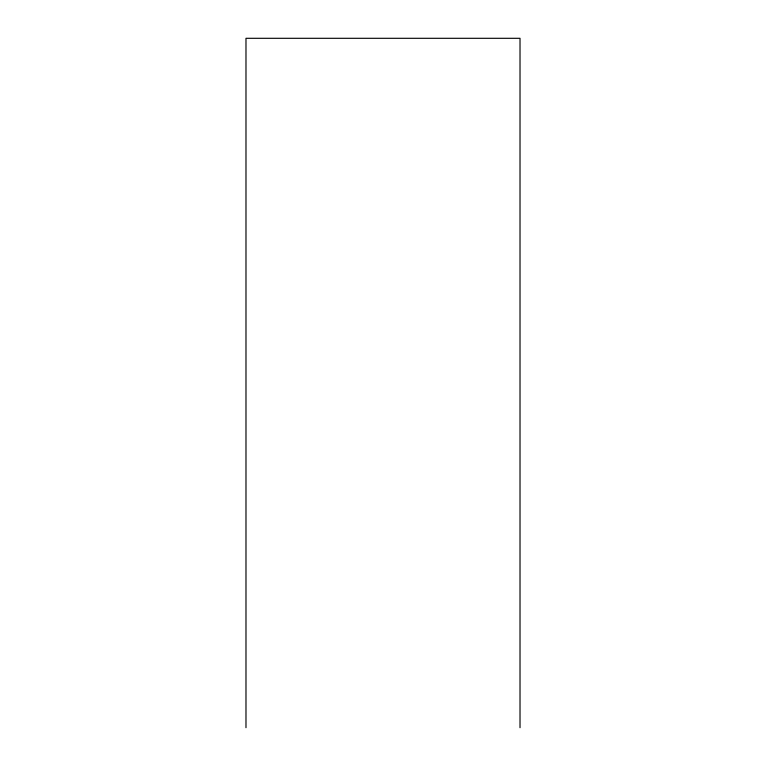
<?xml version="1.0" encoding="UTF-8"?>
<svg xmlns="http://www.w3.org/2000/svg" width="766" height="766" viewBox="0 0 766 766"><rect width="100%" height="100%" fill="white"/><g stroke="black" fill="none" stroke-linecap="round" stroke-linejoin="round"><path stroke-width="1.15" d="M520.018 727.7L520.018 38.3L245.982 38.3L245.982 727.7"/></g></svg>
